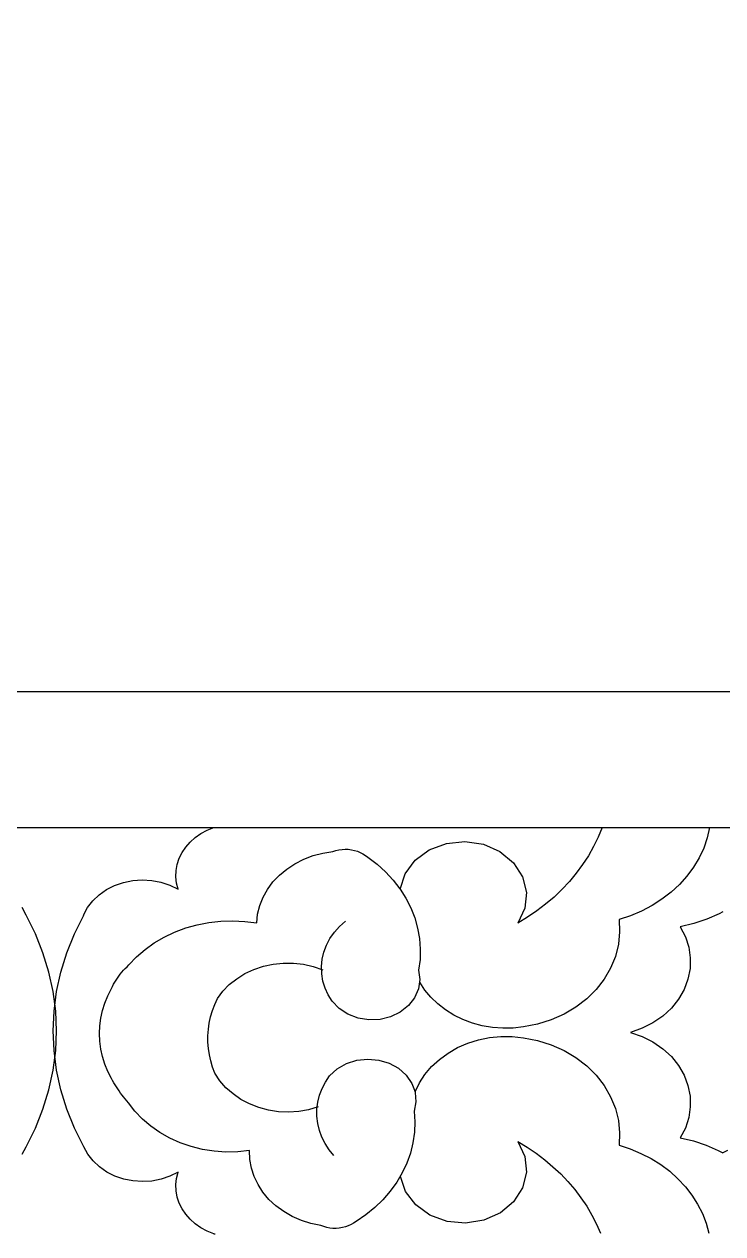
# Model space of a CAD drawing. Extents: x 1188826 to 1909461, y 608442 to 1651179.
# Drawn here: x 1661192.2 to 1661346.6, y 1032543.6 to 1032811 of the extents above; entities that cross this region are included whole.
import ezdxf

# ---------------------------------------------------------------- set-up
doc = ezdxf.new("R2010")
doc.units = 0
doc.header["$LTSCALE"] = 1000
doc.header["$MEASUREMENT"] = 0
doc.layers.add('窗', color=4, linetype='Continuous')
doc.layers.add('立面线', color=40, linetype='Continuous')

# ---------------------------------------------------------------- blocks, each defined once
blk = doc.blocks.new('EHYTERHT5EHTER')
at = {"layer": '窗', "ltscale": 3}
blk.add_lwpolyline([(77363.13, -228180.6), (78173.39, -228180.6), (78173.39, -229130.6), (77363.13, -229130.6)], close=True, dxfattribs=at)

msp = doc.modelspace()

# ---------------------------------------------------------------- linework, layer by layer
at = {"layer": '立面线'}
for p, q in [((1669039.81, 1032663.42), (1660727.54, 1032663.42)), ((1660758.89, 1032633.42), (1669008.6, 1032633.42)), ((1661231.23, 1032632.09), (1661232.6, 1032632.83)), ((1661232.6, 1032632.83), (1661234.06, 1032633.42)), ((1661319.92, 1032633.42), (1661319.05, 1032631.3)), ((1661343.7, 1032633.42), (1661343.17, 1032631.14)), ((1661227.89, 1032629.11), (1661228.86, 1032630.22)), ((1661228.86, 1032630.22), (1661229.98, 1032631.22)), ((1661229.98, 1032631.22), (1661231.23, 1032632.09)), ((1661281.73, 1032628.5), (1661285.51, 1032629.93)), ((1661285.51, 1032629.93), (1661289.61, 1032630.35)), ((1661289.61, 1032630.35), (1661293.68, 1032629.73)), ((1661293.68, 1032629.73), (1661297.36, 1032628.12)), ((1661319.05, 1032631.3), (1661318.04, 1032629.23)), ((1661343.17, 1032631.14), (1661342.4, 1032628.9)), ((1661226.45, 1032626.63), (1661227.08, 1032627.91)), ((1661227.08, 1032627.91), (1661227.89, 1032629.11)), ((1661253.97, 1032626.44), (1661256.04, 1032627.22)), ((1661256.04, 1032627.22), (1661258.21, 1032627.79)), ((1661258.21, 1032627.79), (1661260.44, 1032628.14)), ((1661260.44, 1032628.14), (1661261.09, 1032628.36)), ((1661261.09, 1032628.36), (1661261.76, 1032628.51)), ((1661261.76, 1032628.51), (1661262.44, 1032628.61)), ((1661262.44, 1032628.61), (1661263.14, 1032628.64)), ((1661263.14, 1032628.64), (1661263.83, 1032628.62)), ((1661263.83, 1032628.62), (1661264.52, 1032628.54)), ((1661264.52, 1032628.54), (1661265.2, 1032628.39)), ((1661265.2, 1032628.39), (1661265.85, 1032628.19)), ((1661265.85, 1032628.19), (1661266.48, 1032627.93)), ((1661266.48, 1032627.93), (1661267.07, 1032627.62)), ((1661267.07, 1032627.62), (1661267.63, 1032627.26)), ((1661267.63, 1032627.26), (1661268.14, 1032626.86)), ((1661278.6, 1032626.19), (1661281.73, 1032628.5)), ((1661297.36, 1032628.12), (1661300.33, 1032625.67)), ((1661316.9, 1032627.2), (1661315.63, 1032625.24)), ((1661318.04, 1032629.23), (1661316.9, 1032627.2)), ((1661342.4, 1032628.9), (1661341.39, 1032626.74)), ((1661225.76, 1032623.93), (1661226.01, 1032625.3)), ((1661226.01, 1032625.3), (1661226.45, 1032626.63)), ((1661250.22, 1032624.27), (1661252.02, 1032625.45)), ((1661252.02, 1032625.45), (1661253.97, 1032626.44)), ((1661268.14, 1032626.86), (1661270.18, 1032625.31)), ((1661270.18, 1032625.31), (1661272.05, 1032623.62)), ((1661276.39, 1032623.19), (1661278.6, 1032626.19)), ((1661300.33, 1032625.67), (1661302.33, 1032622.57)), ((1661315.63, 1032625.24), (1661314.23, 1032623.34)), ((1661340.15, 1032624.66), (1661338.7, 1032622.69)), ((1661341.39, 1032626.74), (1661340.15, 1032624.66)), ((1661214.11, 1032621.32), (1661216.15, 1032621.73)), ((1661216.15, 1032621.73), (1661218.25, 1032621.88)), ((1661218.25, 1032621.88), (1661220.35, 1032621.76)), ((1661220.35, 1032621.76), (1661222.4, 1032621.36)), ((1661225.7, 1032622.54), (1661225.76, 1032623.93)), ((1661225.84, 1032621.16), (1661225.7, 1032622.54)), ((1661247.17, 1032621.41), (1661248.6, 1032622.92)), ((1661248.6, 1032622.92), (1661250.22, 1032624.27)), ((1661272.05, 1032623.62), (1661273.74, 1032621.8)), ((1661273.74, 1032621.8), (1661275.25, 1032619.86)), ((1661275.31, 1032619.78), (1661276.39, 1032623.19)), ((1661302.33, 1032622.57), (1661303.2, 1032619.11)), ((1661314.23, 1032623.34), (1661312.71, 1032621.51)), ((1661338.7, 1032622.69), (1661337.04, 1032620.85)), ((1661208.72, 1032618.58), (1661210.35, 1032619.72)), ((1661210.35, 1032619.72), (1661212.16, 1032620.64)), ((1661212.16, 1032620.64), (1661214.11, 1032621.32)), ((1661222.4, 1032621.36), (1661224.36, 1032620.71)), ((1661224.36, 1032620.71), (1661226.18, 1032619.8)), ((1661226.18, 1032619.8), (1661225.84, 1032621.16)), ((1661244.98, 1032618.02), (1661245.96, 1032619.77)), ((1661245.96, 1032619.77), (1661247.17, 1032621.41)), ((1661275.25, 1032619.86), (1661275.31, 1032619.78)), ((1661275.31, 1032619.78), (1661276.55, 1032617.82)), ((1661303.2, 1032619.11), (1661302.84, 1032615.59)), ((1661311.07, 1032619.75), (1661309.32, 1032618.08)), ((1661312.71, 1032621.51), (1661311.07, 1032619.75)), ((1661335.19, 1032619.14), (1661333.17, 1032617.58)), ((1661337.04, 1032620.85), (1661335.19, 1032619.14)), ((1661206.17, 1032615.73), (1661207.32, 1032617.23)), ((1661207.32, 1032617.23), (1661208.72, 1032618.58)), ((1661244.25, 1032616.18), (1661244.98, 1032618.02)), ((1661276.55, 1032617.82), (1661277.64, 1032615.68)), ((1661307.46, 1032616.49), (1661305.5, 1032615)), ((1661309.32, 1032618.08), (1661307.46, 1032616.49)), ((1661333.17, 1032617.58), (1661330.99, 1032616.19)), ((1661192.62, 1032614.09), (1661191.75, 1032615.73)), ((1661194.63, 1032609.95), (1661192.58, 1032614.09)), ((1661203.29, 1032609.95), (1661205.34, 1032614.09)), ((1661205.29, 1032614.09), (1661206.17, 1032615.73)), ((1661243.58, 1032612.35), (1661243.78, 1032614.28)), ((1661243.78, 1032614.28), (1661244.25, 1032616.18)), ((1661277.64, 1032615.68), (1661278.51, 1032613.47)), ((1661302.84, 1032615.59), (1661301.31, 1032612.3)), ((1661303.45, 1032613.6), (1661301.31, 1032612.3)), ((1661305.5, 1032615), (1661303.45, 1032613.6)), ((1661326.22, 1032613.94), (1661323.68, 1032613.11)), ((1661328.66, 1032614.97), (1661326.22, 1032613.94)), ((1661330.99, 1032616.19), (1661328.66, 1032614.97)), ((1661345.82, 1032614.35), (1661343.07, 1032613.15)), ((1661346.63, 1032614.79), (1661345.82, 1032614.35)), ((1661225.43, 1032610.33), (1661227.87, 1032611.25)), ((1661227.87, 1032611.25), (1661230.39, 1032611.96)), ((1661230.39, 1032611.96), (1661232.99, 1032612.47)), ((1661232.99, 1032612.47), (1661235.63, 1032612.76)), ((1661235.63, 1032612.76), (1661238.29, 1032612.84)), ((1661238.29, 1032612.84), (1661240.95, 1032612.7)), ((1661240.95, 1032612.7), (1661243.58, 1032612.35)), ((1661260.74, 1032610.28), (1661261.88, 1032611.56)), ((1661261.88, 1032611.56), (1661263.18, 1032612.72)), ((1661278.51, 1032613.47), (1661279.15, 1032611.21)), ((1661279.15, 1032611.21), (1661279.56, 1032608.91)), ((1661323.68, 1032613.11), (1661323.82, 1032610.38)), ((1661340.2, 1032612.19), (1661337.23, 1032611.49)), ((1661337.23, 1032611.49), (1661338.35, 1032609.31)), ((1661343.07, 1032613.15), (1661340.2, 1032612.19)), ((1661196.32, 1032605.75), (1661194.63, 1032609.95)), ((1661201.6, 1032605.75), (1661203.29, 1032609.95)), ((1661220.91, 1032607.92), (1661223.1, 1032609.22)), ((1661223.1, 1032609.22), (1661225.43, 1032610.33)), ((1661259, 1032607.43), (1661259.77, 1032608.9)), ((1661259.77, 1032608.9), (1661260.74, 1032610.28)), ((1661279.56, 1032608.91), (1661279.74, 1032606.58)), ((1661323.82, 1032610.38), (1661323.55, 1032607.64)), ((1661338.35, 1032609.31), (1661339.09, 1032607.01)), ((1661197.64, 1032601.48), (1661196.32, 1032605.75)), ((1661200.28, 1032601.48), (1661201.6, 1032605.75)), ((1661217.01, 1032604.83), (1661218.88, 1032606.46)), ((1661218.88, 1032606.46), (1661220.91, 1032607.92)), ((1661258.05, 1032604.32), (1661258.42, 1032605.9)), ((1661258.42, 1032605.9), (1661259, 1032607.43)), ((1661279.74, 1032606.58), (1661279.68, 1032604.25)), ((1661323.55, 1032607.64), (1661322.89, 1032604.96)), ((1661339.09, 1032607.01), (1661339.44, 1032604.64)), ((1661214.92, 1032602.68), (1661215.33, 1032603.06)), ((1661215.33, 1032603.06), (1661217.01, 1032604.83)), ((1661245.04, 1032602.76), (1661247.21, 1032603.23)), ((1661247.21, 1032603.23), (1661249.44, 1032603.46)), ((1661249.44, 1032603.46), (1661251.68, 1032603.46)), ((1661251.68, 1032603.46), (1661253.9, 1032603.21)), ((1661253.9, 1032603.21), (1661256.07, 1032602.72)), ((1661257.89, 1032602.72), (1661258.05, 1032604.32)), ((1661279.68, 1032604.25), (1661279.38, 1032601.94)), ((1661322.89, 1032604.96), (1661321.83, 1032602.37)), ((1661339.44, 1032604.64), (1661339.38, 1032602.25)), ((1661198.58, 1032597.17), (1661197.64, 1032601.48)), ((1661199.34, 1032597.17), (1661200.28, 1032601.48)), ((1661212.77, 1032600.16), (1661213.09, 1032600.6)), ((1661213.09, 1032600.6), (1661213.42, 1032601.04)), ((1661213.42, 1032601.04), (1661213.77, 1032601.46)), ((1661213.77, 1032601.46), (1661214.14, 1032601.88)), ((1661214.14, 1032601.88), (1661214.52, 1032602.28)), ((1661214.52, 1032602.28), (1661214.92, 1032602.68)), ((1661239.16, 1032600.02), (1661240.98, 1032601.14)), ((1661240.98, 1032601.14), (1661242.95, 1032602.06)), ((1661242.95, 1032602.06), (1661245.04, 1032602.76)), ((1661256.07, 1032602.72), (1661258.16, 1032602.01)), ((1661257.94, 1032601.11), (1661257.89, 1032602.72)), ((1661258.21, 1032599.51), (1661257.94, 1032601.11)), ((1661279.38, 1032601.94), (1661279.64, 1032599.85)), ((1661321.83, 1032602.37), (1661320.41, 1032599.92)), ((1661339.38, 1032602.25), (1661338.91, 1032599.9)), ((1661210.65, 1032596.25), (1661211.46, 1032597.82)), ((1661211.46, 1032597.82), (1661211.68, 1032598.3)), ((1661211.68, 1032598.3), (1661211.93, 1032598.78)), ((1661211.93, 1032598.78), (1661212.19, 1032599.25)), ((1661212.19, 1032599.25), (1661212.47, 1032599.71)), ((1661212.47, 1032599.71), (1661212.77, 1032600.16)), ((1661236.08, 1032597.24), (1661237.52, 1032598.72)), ((1661237.52, 1032598.72), (1661239.16, 1032600.02)), ((1661258.68, 1032597.96), (1661258.21, 1032599.51)), ((1661259.36, 1032596.45), (1661258.68, 1032597.96)), ((1661279.34, 1032597.77), (1661278.48, 1032595.81)), ((1661279.64, 1032599.85), (1661279.34, 1032597.77)), ((1661280.74, 1032597.51), (1661279.61, 1032599.22)), ((1661318.64, 1032597.64), (1661316.54, 1032595.57)), ((1661320.41, 1032599.92), (1661318.64, 1032597.64)), ((1661338.06, 1032597.63), (1661336.83, 1032595.49)), ((1661338.91, 1032599.9), (1661338.06, 1032597.63)), ((1661199.15, 1032592.83), (1661198.58, 1032597.17)), ((1661198.77, 1032592.83), (1661199.34, 1032597.17)), ((1661209.99, 1032594.63), (1661210.65, 1032596.25)), ((1661234.28, 1032594.31), (1661234.87, 1032595.63)), ((1661234.87, 1032595.63), (1661236.08, 1032597.24)), ((1661260.23, 1032595.03), (1661259.36, 1032596.45)), ((1661261.79, 1032593.41), (1661260.23, 1032595.03)), ((1661278.48, 1032595.81), (1661277.11, 1032594.07)), ((1661282.07, 1032595.91), (1661280.74, 1032597.51)), ((1661283.6, 1032594.44), (1661282.07, 1032595.91)), ((1661316.54, 1032595.57), (1661314.16, 1032593.74)), ((1661336.83, 1032595.49), (1661335.25, 1032593.52)), ((1661198.58, 1032588.48), (1661198.77, 1032592.83)), ((1661199.34, 1032588.48), (1661199.15, 1032592.83)), ((1661209.1, 1032591.3), (1661209.47, 1032592.98)), ((1661209.47, 1032592.98), (1661209.99, 1032594.63)), ((1661233.39, 1032591.61), (1661233.78, 1032592.97)), ((1661233.78, 1032592.97), (1661234.28, 1032594.31)), ((1661263.74, 1032592.15), (1661261.79, 1032593.41)), ((1661275.32, 1032592.64), (1661273.19, 1032591.61)), ((1661277.11, 1032594.07), (1661275.32, 1032592.64)), ((1661285.3, 1032593.12), (1661283.6, 1032594.44)), ((1661287.16, 1032591.97), (1661285.3, 1032593.12)), ((1661314.16, 1032593.74), (1661311.53, 1032592.18)), ((1661335.25, 1032593.52), (1661333.35, 1032591.77)), ((1661208.8, 1032587.89), (1661208.88, 1032589.6)), ((1661208.88, 1032589.6), (1661209.1, 1032591.3)), ((1661232.89, 1032588.83), (1661233.09, 1032590.22)), ((1661233.09, 1032590.22), (1661233.39, 1032591.61)), ((1661265.98, 1032591.3), (1661263.74, 1032592.15)), ((1661268.39, 1032590.92), (1661265.98, 1032591.3)), ((1661270.84, 1032591.02), (1661268.39, 1032590.92)), ((1661273.19, 1032591.61), (1661270.84, 1032591.02)), ((1661289.15, 1032590.99), (1661287.16, 1032591.97)), ((1661291.26, 1032590.2), (1661289.15, 1032590.99)), ((1661293.45, 1032589.61), (1661291.26, 1032590.2)), ((1661295.7, 1032589.23), (1661293.45, 1032589.61)), ((1661305.69, 1032589.96), (1661302.57, 1032589.35)), ((1661308.69, 1032590.91), (1661305.69, 1032589.96)), ((1661311.53, 1032592.18), (1661308.69, 1032590.91)), ((1661331.18, 1032590.27), (1661328.78, 1032589.06)), ((1661333.35, 1032591.77), (1661331.18, 1032590.27)), ((1661198.77, 1032584.12), (1661198.58, 1032588.48)), ((1661199.15, 1032584.12), (1661199.34, 1032588.48)), ((1661208.88, 1032586.18), (1661208.8, 1032587.89)), ((1661232.8, 1032587.42), (1661232.89, 1032588.83)), ((1661232.8, 1032586.02), (1661232.8, 1032587.42)), ((1661292.59, 1032586.5), (1661295.04, 1032587)), ((1661295.04, 1032587), (1661297.55, 1032587.24)), ((1661297.99, 1032589.06), (1661295.7, 1032589.23)), ((1661297.55, 1032587.24), (1661300.07, 1032587.23)), ((1661300.29, 1032589.1), (1661297.99, 1032589.06)), ((1661300.07, 1032587.23), (1661302.57, 1032586.97)), ((1661302.57, 1032589.35), (1661300.29, 1032589.1)), ((1661302.57, 1032586.97), (1661305.69, 1032586.35)), ((1661328.78, 1032589.06), (1661326.2, 1032588.16)), ((1661326.2, 1032588.16), (1661328.78, 1032587.26)), ((1661328.78, 1032587.26), (1661331.18, 1032586.04)), ((1661209.1, 1032584.48), (1661208.88, 1032586.18)), ((1661209.47, 1032582.8), (1661209.1, 1032584.48)), ((1661232.91, 1032584.61), (1661232.8, 1032586.02)), ((1661233.12, 1032583.22), (1661232.91, 1032584.61)), ((1661285.88, 1032583.58), (1661287.98, 1032584.78)), ((1661287.98, 1032584.78), (1661290.23, 1032585.76)), ((1661290.23, 1032585.76), (1661292.59, 1032586.5)), ((1661305.69, 1032586.35), (1661308.69, 1032585.4)), ((1661308.69, 1032585.4), (1661311.53, 1032584.14)), ((1661331.18, 1032586.04), (1661333.35, 1032584.55)), ((1661333.35, 1032584.55), (1661335.25, 1032582.8)), ((1661198.58, 1032579.78), (1661199.15, 1032584.12)), ((1661199.34, 1032579.78), (1661198.77, 1032584.12)), ((1661209.99, 1032581.14), (1661209.47, 1032582.8)), ((1661233.42, 1032581.83), (1661233.12, 1032583.22)), ((1661233.83, 1032580.47), (1661233.42, 1032581.83)), ((1661263.39, 1032581.25), (1661265.68, 1032581.98)), ((1661265.68, 1032581.98), (1661268.11, 1032582.25)), ((1661268.11, 1032582.25), (1661270.55, 1032582.03)), ((1661270.55, 1032582.03), (1661272.86, 1032581.34)), ((1661282.25, 1032580.6), (1661283.96, 1032582.18)), ((1661283.96, 1032582.18), (1661285.88, 1032583.58)), ((1661311.53, 1032584.14), (1661314.16, 1032582.58)), ((1661314.16, 1032582.58), (1661316.54, 1032580.75)), ((1661335.25, 1032582.8), (1661336.83, 1032580.83)), ((1661197.64, 1032575.48), (1661198.58, 1032579.78)), ((1661200.28, 1032575.48), (1661199.34, 1032579.78)), ((1661210.65, 1032579.53), (1661209.99, 1032581.14)), ((1661211.46, 1032577.96), (1661210.65, 1032579.53)), ((1661234.34, 1032579.13), (1661233.83, 1032580.47)), ((1661235.44, 1032577.46), (1661234.34, 1032579.13)), ((1661259.7, 1032578.53), (1661261.36, 1032580.07)), ((1661261.36, 1032580.07), (1661263.39, 1032581.25)), ((1661272.86, 1032581.34), (1661274.92, 1032580.21)), ((1661274.92, 1032580.21), (1661276.62, 1032578.7)), ((1661279.54, 1032576.97), (1661280.77, 1032578.86)), ((1661280.77, 1032578.86), (1661282.25, 1032580.6)), ((1661316.54, 1032580.75), (1661318.64, 1032578.68)), ((1661336.83, 1032580.83), (1661338.06, 1032578.69)), ((1661211.72, 1032577.49), (1661211.46, 1032577.96)), ((1661211.99, 1032577.02), (1661211.72, 1032577.49)), ((1661212.27, 1032576.56), (1661211.99, 1032577.02)), ((1661212.56, 1032576.1), (1661212.27, 1032576.56)), ((1661236.78, 1032575.92), (1661235.44, 1032577.46)), ((1661258.05, 1032575.74), (1661258.79, 1032577.17)), ((1661258.79, 1032577.17), (1661259.7, 1032578.53)), ((1661276.62, 1032578.7), (1661277.87, 1032576.89)), ((1661277.87, 1032576.89), (1661278.58, 1032574.98)), ((1661278.58, 1032574.98), (1661279.54, 1032576.97)), ((1661318.64, 1032578.68), (1661320.41, 1032576.4)), ((1661320.41, 1032576.4), (1661321.83, 1032573.94)), ((1661338.06, 1032578.69), (1661338.91, 1032576.42)), ((1661338.91, 1032576.42), (1661339.38, 1032574.06)), ((1661196.32, 1032571.21), (1661197.64, 1032575.48)), ((1661201.6, 1032571.21), (1661200.28, 1032575.48)), ((1661212.86, 1032575.65), (1661212.56, 1032576.1)), ((1661213.17, 1032575.2), (1661212.86, 1032575.65)), ((1661213.48, 1032574.75), (1661213.17, 1032575.2)), ((1661213.81, 1032574.31), (1661213.48, 1032574.75)), ((1661214.14, 1032573.87), (1661213.81, 1032574.31)), ((1661214.49, 1032573.44), (1661214.14, 1032573.87)), ((1661238.34, 1032574.54), (1661236.78, 1032575.92)), ((1661240.08, 1032573.33), (1661238.34, 1032574.54)), ((1661257.1, 1032572.72), (1661257.48, 1032574.25)), ((1661257.48, 1032574.25), (1661258.05, 1032575.74)), ((1661278.58, 1032574.98), (1661278.6, 1032574.89)), ((1661278.6, 1032574.89), (1661278.77, 1032572.8)), ((1661321.83, 1032573.94), (1661322.89, 1032571.35)), ((1661339.38, 1032574.06), (1661339.44, 1032571.68)), ((1661194.63, 1032567), (1661196.32, 1032571.21)), ((1661203.29, 1032567), (1661201.6, 1032571.21)), ((1661214.84, 1032573.01), (1661214.49, 1032573.44)), ((1661215.2, 1032572.59), (1661214.84, 1032573.01)), ((1661216.64, 1032570.73), (1661215.2, 1032572.59)), ((1661241.99, 1032572.33), (1661240.08, 1032573.33)), ((1661244.03, 1032571.53), (1661241.99, 1032572.33)), ((1661246.17, 1032570.96), (1661244.03, 1032571.53)), ((1661248.38, 1032570.62), (1661246.17, 1032570.96)), ((1661255.05, 1032571.05), (1661252.86, 1032570.67)), ((1661257.18, 1032571.66), (1661255.05, 1032571.05)), ((1661256.89, 1032569.6), (1661256.9, 1032571.16)), ((1661256.9, 1032571.16), (1661257.1, 1032572.72)), ((1661278.77, 1032572.8), (1661278.38, 1032570.73)), ((1661322.89, 1032571.35), (1661323.55, 1032568.67)), ((1661339.44, 1032571.68), (1661339.09, 1032569.31)), ((1661218.3, 1032569), (1661216.64, 1032570.73)), ((1661220.14, 1032567.42), (1661218.3, 1032569)), ((1661250.62, 1032570.52), (1661248.38, 1032570.62)), ((1661252.86, 1032570.67), (1661250.62, 1032570.52)), ((1661257.07, 1032568.04), (1661256.89, 1032569.6)), ((1661278.38, 1032570.73), (1661278.52, 1032568.41)), ((1661278.52, 1032568.41), (1661278.43, 1032566.08)), ((1661323.55, 1032568.67), (1661323.82, 1032565.94)), ((1661339.09, 1032569.31), (1661338.35, 1032567.01)), ((1661192.58, 1032562.87), (1661194.63, 1032567)), ((1661205.34, 1032562.87), (1661203.29, 1032567)), ((1661222.17, 1032566.01), (1661220.14, 1032567.42)), ((1661224.35, 1032564.78), (1661222.17, 1032566.01)), ((1661257.44, 1032566.5), (1661257.07, 1032568.04)), ((1661257.99, 1032565.01), (1661257.44, 1032566.5)), ((1661278.43, 1032566.08), (1661278.11, 1032563.77)), ((1661323.82, 1032565.94), (1661323.68, 1032563.2)), ((1661338.35, 1032567.01), (1661337.23, 1032564.82)), ((1661191.7, 1032561.24), (1661192.58, 1032562.87)), ((1661206.22, 1032561.24), (1661205.34, 1032562.87)), ((1661226.66, 1032563.75), (1661224.35, 1032564.78)), ((1661229.08, 1032562.91), (1661226.66, 1032563.75)), ((1661231.59, 1032562.29), (1661229.08, 1032562.91)), ((1661258.71, 1032563.57), (1661257.99, 1032565.01)), ((1661259.61, 1032562.2), (1661258.71, 1032563.57)), ((1661278.11, 1032563.77), (1661277.55, 1032561.49)), ((1661301.31, 1032564.01), (1661302.84, 1032560.75)), ((1661301.31, 1032564.01), (1661303.38, 1032562.76)), ((1661323.68, 1032563.2), (1661326.14, 1032562.4)), ((1661337.23, 1032564.82), (1661340.12, 1032564.15)), ((1661340.12, 1032564.15), (1661342.92, 1032563.23)), ((1661342.92, 1032563.23), (1661345.6, 1032562.08)), ((1661207.38, 1032559.75), (1661206.22, 1032561.24)), ((1661234.16, 1032561.89), (1661231.59, 1032562.29)), ((1661236.76, 1032561.71), (1661234.16, 1032561.89)), ((1661239.37, 1032561.76), (1661236.76, 1032561.71)), ((1661241.96, 1032562.02), (1661239.37, 1032561.76)), ((1661242.04, 1032560.09), (1661241.96, 1032562.02)), ((1661260.66, 1032560.92), (1661259.61, 1032562.2)), ((1661277.55, 1032561.49), (1661276.76, 1032559.26)), ((1661302.84, 1032560.75), (1661303.2, 1032557.24)), ((1661303.38, 1032562.76), (1661305.37, 1032561.42)), ((1661305.37, 1032561.42), (1661307.27, 1032559.98)), ((1661326.14, 1032562.4), (1661328.51, 1032561.41)), ((1661328.51, 1032561.41), (1661330.77, 1032560.25)), ((1661330.77, 1032560.25), (1661332.9, 1032558.92)), ((1661345.6, 1032562.08), (1661346.63, 1032561.52)), ((1661347.65, 1032562.08), (1661346.63, 1032561.52)), ((1661208.79, 1032558.42), (1661207.38, 1032559.75)), ((1661210.41, 1032557.29), (1661208.79, 1032558.42)), ((1661242.39, 1032558.17), (1661242.04, 1032560.09)), ((1661243, 1032556.3), (1661242.39, 1032558.17)), ((1661276.76, 1032559.26), (1661275.75, 1032557.09)), ((1661307.27, 1032559.98), (1661309.08, 1032558.46)), ((1661309.08, 1032558.46), (1661310.78, 1032556.85)), ((1661332.9, 1032558.92), (1661334.89, 1032557.44)), ((1661212.22, 1032556.38), (1661210.41, 1032557.29)), ((1661214.16, 1032555.72), (1661212.22, 1032556.38)), ((1661216.2, 1032555.31), (1661214.16, 1032555.72)), ((1661218.29, 1032555.17), (1661216.2, 1032555.31)), ((1661220.38, 1032555.3), (1661218.29, 1032555.17)), ((1661222.42, 1032555.69), (1661220.38, 1032555.3)), ((1661224.37, 1032556.35), (1661222.42, 1032555.69)), ((1661226.18, 1032557.25), (1661224.37, 1032556.35)), ((1661225.7, 1032554.51), (1661225.84, 1032555.89)), ((1661225.84, 1032555.89), (1661226.18, 1032557.25)), ((1661243.86, 1032554.5), (1661243, 1032556.3)), ((1661274.53, 1032555.01), (1661273.1, 1032553.03)), ((1661275.75, 1032557.09), (1661274.53, 1032555.01)), ((1661276.49, 1032552.95), (1661275.34, 1032556.33)), ((1661303.2, 1032557.24), (1661302.35, 1032553.79)), ((1661310.78, 1032556.85), (1661312.39, 1032555.17)), ((1661312.39, 1032555.17), (1661313.88, 1032553.42)), ((1661334.89, 1032557.44), (1661336.71, 1032555.8)), ((1661336.71, 1032555.8), (1661338.35, 1032554.04)), ((1661225.76, 1032553.12), (1661225.7, 1032554.51)), ((1661226.01, 1032551.75), (1661225.76, 1032553.12)), ((1661244.96, 1032552.81), (1661243.86, 1032554.5)), ((1661246.29, 1032551.24), (1661244.96, 1032552.81)), ((1661273.1, 1032553.03), (1661271.47, 1032551.16)), ((1661278.73, 1032550), (1661276.49, 1032552.95)), ((1661302.35, 1032553.79), (1661300.38, 1032550.71)), ((1661313.88, 1032553.42), (1661315.27, 1032551.6)), ((1661338.35, 1032554.04), (1661339.81, 1032552.16)), ((1661339.81, 1032552.16), (1661341.06, 1032550.17)), ((1661226.45, 1032550.42), (1661226.01, 1032551.75)), ((1661227.08, 1032549.14), (1661226.45, 1032550.42)), ((1661247.82, 1032549.81), (1661246.29, 1032551.24)), ((1661249.54, 1032548.55), (1661247.82, 1032549.81)), ((1661269.66, 1032549.42), (1661267.68, 1032547.83)), ((1661271.47, 1032551.16), (1661269.66, 1032549.42)), ((1661281.88, 1032547.74), (1661278.73, 1032550)), ((1661300.38, 1032550.71), (1661297.44, 1032548.24)), ((1661315.27, 1032551.6), (1661316.53, 1032549.72)), ((1661316.53, 1032549.72), (1661317.67, 1032547.78)), ((1661341.06, 1032550.17), (1661342.11, 1032548.1)), ((1661227.89, 1032547.94), (1661227.08, 1032549.14)), ((1661228.86, 1032546.83), (1661227.89, 1032547.94)), ((1661229.98, 1032545.83), (1661228.86, 1032546.83)), ((1661251.43, 1032547.47), (1661249.54, 1032548.55)), ((1661253.44, 1032546.59), (1661251.43, 1032547.47)), ((1661267.68, 1032547.83), (1661265.55, 1032546.38)), ((1661285.66, 1032546.35), (1661281.88, 1032547.74)), ((1661297.44, 1032548.24), (1661293.79, 1032546.62)), ((1661317.67, 1032547.78), (1661318.69, 1032545.79)), ((1661342.11, 1032548.1), (1661342.93, 1032545.96)), ((1661231.23, 1032544.96), (1661229.98, 1032545.83)), ((1661232.6, 1032544.22), (1661231.23, 1032544.96)), ((1661234.07, 1032543.63), (1661232.6, 1032544.22)), ((1661255.57, 1032545.91), (1661253.44, 1032546.59)), ((1661257.77, 1032545.46), (1661255.57, 1032545.91)), ((1661258.41, 1032545.22), (1661257.77, 1032545.46)), ((1661259.07, 1032545.03), (1661258.41, 1032545.22)), ((1661259.75, 1032544.9), (1661259.07, 1032545.03)), ((1661260.44, 1032544.83), (1661259.75, 1032544.9)), ((1661261.14, 1032544.82), (1661260.44, 1032544.83)), ((1661261.83, 1032544.87), (1661261.14, 1032544.82)), ((1661262.51, 1032544.99), (1661261.83, 1032544.87)), ((1661263.18, 1032545.16), (1661262.51, 1032544.99)), ((1661263.82, 1032545.38), (1661263.18, 1032545.16)), ((1661264.44, 1032545.66), (1661263.82, 1032545.38)), ((1661265.01, 1032546), (1661264.44, 1032545.66)), ((1661265.55, 1032546.38), (1661265.01, 1032546)), ((1661289.75, 1032545.97), (1661285.66, 1032546.35)), ((1661293.79, 1032546.62), (1661289.75, 1032545.97)), ((1661318.69, 1032545.79), (1661319.58, 1032543.76)), ((1661342.93, 1032545.96), (1661343.53, 1032543.76)), ((1661234.07, 1032543.63), (1661234.42, 1032543.63))]:
    msp.add_line(p, q, dxfattribs=at)

# ---------------------------------------------------------------- block references
at = {"layer": '窗'}
msp.add_blockref('EHYTERHT5EHTER', (1583484.46, 1261794.02), dxfattribs=at)

doc.saveas('drawing.dxf')
